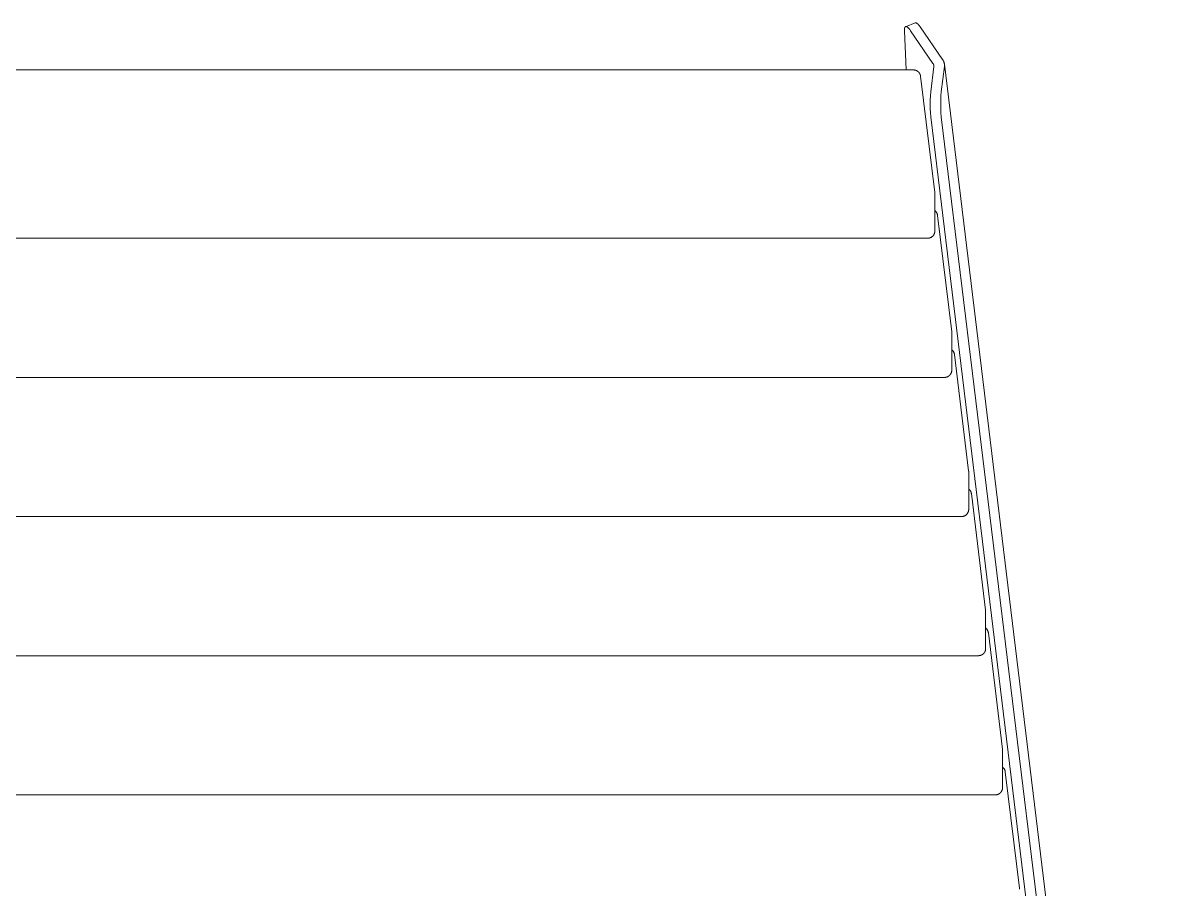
# Model space of a CAD drawing. Header units: inches. Extents: x 3 to 193, y 3 to 134.
# Drawn here: x 29.81 to 55.01, y 47.96 to 67.09 of the extents above; entities that cross this region are included whole.
import ezdxf

# ---------------------------------------------------------------- set-up
doc = ezdxf.new("R2010")
doc.units = ezdxf.units.IN
doc.layers.add('ZANO_R', color=7, linetype='Continuous', lineweight=0)

msp = doc.modelspace()

# ---------------------------------------------------------------- linework, layer by layer
at = {"layer": 'ZANO_R'}
for p, q in [((49.31822, 67.00655), (49.53097, 67.08988)), ((49.5274, 67.08813), (49.52686, 67.08779)), ((49.52795, 67.08845), (49.5274, 67.08813)), ((49.5285, 67.08875), (49.52795, 67.08845)), ((49.52907, 67.08904), (49.5285, 67.08875)), ((49.52964, 67.08931), (49.52907, 67.08904)), ((49.53021, 67.08957), (49.52964, 67.08931)), ((49.5308, 67.08981), (49.53021, 67.08957)), ((49.53139, 67.09004), (49.5308, 67.08981)), ((49.53199, 67.09025), (49.53139, 67.09004)), ((49.53259, 67.09045), (49.53199, 67.09025)), ((49.5332, 67.09063), (49.53259, 67.09045)), ((49.53382, 67.0908), (49.5332, 67.09063)), ((49.53445, 67.09095), (49.53382, 67.0908)), ((49.53508, 67.09108), (49.53445, 67.09095)), ((49.53572, 67.0912), (49.53508, 67.09108)), ((49.53637, 67.0913), (49.53572, 67.0912)), ((49.53702, 67.09138), (49.53637, 67.0913)), ((49.53768, 67.09145), (49.53702, 67.09138)), ((49.53834, 67.09151), (49.53768, 67.09145)), ((49.53902, 67.09154), (49.53834, 67.09151)), ((49.5397, 67.09156), (49.53902, 67.09154)), ((49.54038, 67.09157), (49.5397, 67.09156)), ((49.54108, 67.09156), (49.54038, 67.09157)), ((49.54177, 67.09153), (49.54108, 67.09156)), ((49.54248, 67.09148), (49.54177, 67.09153)), ((49.54319, 67.09142), (49.54248, 67.09148)), ((49.54391, 67.09135), (49.54319, 67.09142)), ((49.54464, 67.09125), (49.54391, 67.09135)), ((49.54537, 67.09114), (49.54464, 67.09125)), ((49.54611, 67.09101), (49.54537, 67.09114)), ((49.54685, 67.09087), (49.54611, 67.09101)), ((49.5476, 67.09071), (49.54685, 67.09087)), ((49.54836, 67.09053), (49.5476, 67.09071)), ((49.54912, 67.09034), (49.54836, 67.09053)), ((49.54989, 67.09012), (49.54912, 67.09034)), ((49.55067, 67.0899), (49.54989, 67.09012)), ((49.55224, 67.08939), (49.55067, 67.0899)), ((49.55383, 67.08882), (49.55224, 67.08939)), ((49.55545, 67.08818), (49.55383, 67.08882)), ((49.55709, 67.08747), (49.55545, 67.08818)), ((49.55875, 67.08669), (49.55709, 67.08747)), ((49.56044, 67.08585), (49.55875, 67.08669)), ((49.56215, 67.08494), (49.56044, 67.08585)), ((49.56388, 67.08396), (49.56215, 67.08494)), ((49.56563, 67.08292), (49.56388, 67.08396)), ((49.56741, 67.08181), (49.56563, 67.08292)), ((49.5692, 67.08063), (49.56741, 67.08181)), ((49.57101, 67.07938), (49.5692, 67.08063)), ((49.57285, 67.07807), (49.57101, 67.07938)), ((49.5747, 67.0767), (49.57285, 67.07807)), ((49.57846, 67.07375), (49.5747, 67.0767)), ((49.58229, 67.07054), (49.57846, 67.07375)), ((49.58618, 67.06708), (49.58229, 67.07054)), ((49.59014, 67.06338), (49.58618, 67.06708)), ((49.59415, 67.05942), (49.59014, 67.06338)), ((49.59821, 67.05523), (49.59415, 67.05942)), ((49.60232, 67.05081), (49.59821, 67.05523)), ((49.60647, 67.04615), (49.60232, 67.05081)), ((49.61488, 67.0362), (49.60647, 67.04615)), ((49.2921, 66.94086), (49.29196, 66.93302)), ((49.29196, 66.93302), (49.29203, 66.92484)), ((49.29203, 66.92484), (49.29232, 66.91633)), ((49.29246, 66.94832), (49.2921, 66.94086)), ((49.29232, 66.91633), (49.3321, 66.05071)), ((49.29273, 66.95191), (49.29246, 66.94832)), ((49.29305, 66.95541), (49.29273, 66.95191)), ((49.29343, 66.9588), (49.29305, 66.95541)), ((49.29386, 66.96209), (49.29343, 66.9588)), ((49.29435, 66.96527), (49.29386, 66.96209)), ((49.2949, 66.96835), (49.29435, 66.96527)), ((49.29549, 66.97132), (49.2949, 66.96835)), ((49.29615, 66.97418), (49.29549, 66.97132)), ((49.29686, 66.97694), (49.29615, 66.97418)), ((49.29762, 66.97958), (49.29686, 66.97694)), ((49.29844, 66.9821), (49.29762, 66.97958)), ((49.29931, 66.98451), (49.29844, 66.9821)), ((49.29976, 66.98568), (49.29931, 66.98451)), ((49.30023, 66.98681), (49.29976, 66.98568)), ((49.30071, 66.98792), (49.30023, 66.98681)), ((49.30121, 66.98899), (49.30071, 66.98792)), ((49.30172, 66.99004), (49.30121, 66.98899)), ((49.30224, 66.99106), (49.30172, 66.99004)), ((49.30277, 66.99204), (49.30224, 66.99106)), ((49.30331, 66.993), (49.30277, 66.99204)), ((49.30387, 66.99393), (49.30331, 66.993)), ((49.30444, 66.99483), (49.30387, 66.99393)), ((49.30503, 66.9957), (49.30444, 66.99483)), ((49.30562, 66.99654), (49.30503, 66.9957)), ((49.30623, 66.99735), (49.30562, 66.99654)), ((49.30685, 66.99813), (49.30623, 66.99735)), ((49.30748, 66.99888), (49.30685, 66.99813)), ((49.30812, 66.9996), (49.30748, 66.99888)), ((49.30878, 67.00029), (49.30812, 66.9996)), ((49.30945, 67.00095), (49.30878, 67.00029)), ((49.31012, 67.00159), (49.30945, 67.00095)), ((49.31081, 67.00219), (49.31012, 67.00159)), ((49.31152, 67.00276), (49.31081, 67.00219)), ((49.31223, 67.0033), (49.31152, 67.00276)), ((49.31295, 67.00381), (49.31223, 67.0033)), ((49.31368, 67.0043), (49.31295, 67.00381)), ((49.31423, 67.00463), (49.31368, 67.0043)), ((49.31478, 67.00495), (49.31423, 67.00463)), ((49.31533, 67.00526), (49.31478, 67.00495)), ((49.3159, 67.00554), (49.31533, 67.00526)), ((49.31647, 67.00582), (49.3159, 67.00554)), ((49.31704, 67.00608), (49.31647, 67.00582)), ((49.31763, 67.00632), (49.31704, 67.00608)), ((49.31822, 67.00655), (49.31763, 67.00632)), ((49.31882, 67.00676), (49.31822, 67.00655)), ((49.31942, 67.00696), (49.31882, 67.00676)), ((49.32003, 67.00714), (49.31942, 67.00696)), ((49.32065, 67.0073), (49.32003, 67.00714)), ((49.32128, 67.00745), (49.32065, 67.0073)), ((49.32191, 67.00758), (49.32128, 67.00745)), ((49.32255, 67.0077), (49.32191, 67.00758)), ((49.32319, 67.0078), (49.32255, 67.0077)), ((49.32385, 67.00789), (49.32319, 67.0078)), ((49.32451, 67.00796), (49.32385, 67.00789)), ((49.32517, 67.00801), (49.32451, 67.00796)), ((49.32585, 67.00805), (49.32517, 67.00801)), ((49.32653, 67.00807), (49.32585, 67.00805)), ((49.32721, 67.00807), (49.32653, 67.00807)), ((49.3279, 67.00806), (49.32721, 67.00807)), ((49.3286, 67.00803), (49.3279, 67.00806)), ((49.32931, 67.00799), (49.3286, 67.00803)), ((49.33002, 67.00793), (49.32931, 67.00799)), ((49.33074, 67.00785), (49.33002, 67.00793)), ((49.33147, 67.00776), (49.33074, 67.00785)), ((49.3322, 67.00765), (49.33147, 67.00776)), ((49.33294, 67.00752), (49.3322, 67.00765)), ((49.33368, 67.00737), (49.33294, 67.00752)), ((49.33443, 67.00721), (49.33368, 67.00737)), ((49.33519, 67.00703), (49.33443, 67.00721)), ((49.33595, 67.00684), (49.33519, 67.00703)), ((49.33672, 67.00663), (49.33595, 67.00684)), ((49.3375, 67.0064), (49.33672, 67.00663)), ((49.33907, 67.0059), (49.3375, 67.0064)), ((49.34066, 67.00532), (49.33907, 67.0059)), ((49.34228, 67.00468), (49.34066, 67.00532)), ((49.34392, 67.00397), (49.34228, 67.00468)), ((49.34558, 67.0032), (49.34392, 67.00397)), ((49.34727, 67.00235), (49.34558, 67.0032)), ((49.34898, 67.00144), (49.34727, 67.00235)), ((49.35071, 67.00047), (49.34898, 67.00144)), ((49.35246, 66.99942), (49.35071, 67.00047)), ((49.35424, 66.99831), (49.35246, 66.99942)), ((49.35603, 66.99713), (49.35424, 66.99831)), ((49.35784, 66.99589), (49.35603, 66.99713)), ((49.35968, 66.99458), (49.35784, 66.99589)), ((49.36153, 66.9932), (49.35968, 66.99458)), ((49.36529, 66.99026), (49.36153, 66.9932)), ((49.36912, 66.98705), (49.36529, 66.99026)), ((49.37301, 66.98359), (49.36912, 66.98705)), ((49.37696, 66.97988), (49.37301, 66.98359)), ((49.38098, 66.97593), (49.37696, 66.97988)), ((49.38504, 66.97174), (49.38098, 66.97593)), ((49.38915, 66.96731), (49.38504, 66.97174)), ((49.3933, 66.96266), (49.38915, 66.96731)), ((49.4017, 66.95271), (49.3933, 66.96266)), ((49.41022, 66.94194), (49.4017, 66.95271)), ((49.41881, 66.93042), (49.41022, 66.94194)), ((49.42742, 66.91821), (49.41881, 66.93042)), ((49.92417, 66.19677), (49.42742, 66.91821)), ((49.62339, 67.02543), (49.61488, 67.0362)), ((49.63198, 67.01391), (49.62339, 67.02543)), ((49.64059, 67.00171), (49.63198, 67.01391)), ((50.13734, 66.28026), (49.64059, 67.00171)), ((10.12267, 66.05071), (49.49346, 66.05071)), ((49.49346, 66.05071), (49.49889, 66.05061)), ((49.49889, 66.05061), (49.50432, 66.05033)), ((49.50432, 66.05033), (49.50973, 66.04986)), ((49.50973, 66.04986), (49.51513, 66.04921)), ((49.51513, 66.04921), (49.52049, 66.04837)), ((49.52049, 66.04837), (49.52583, 66.04734)), ((49.52583, 66.04734), (49.53113, 66.04613)), ((49.53113, 66.04613), (49.53638, 66.04474)), ((49.53638, 66.04474), (49.54158, 66.04317)), ((49.54158, 66.04317), (49.54673, 66.04142)), ((49.54673, 66.04142), (49.55181, 66.0395)), ((49.55181, 66.0395), (49.55682, 66.0374)), ((49.55682, 66.0374), (49.56175, 66.03512)), ((49.56175, 66.03512), (49.56661, 66.03268)), ((49.94186, 66.12719), (49.87402, 65.57056)), ((49.92417, 66.19677), (49.92605, 66.19402)), ((49.92605, 66.19402), (49.92784, 66.1912)), ((49.92784, 66.1912), (49.92954, 66.18832)), ((49.92954, 66.18832), (49.93114, 66.1854)), ((49.93114, 66.1854), (49.93264, 66.18241)), ((49.93264, 66.18241), (49.93404, 66.17938)), ((49.93404, 66.17938), (49.93534, 66.17631)), ((49.93534, 66.17631), (49.93654, 66.17319)), ((49.93654, 66.17319), (49.93762, 66.17004)), ((49.93762, 66.17004), (49.93861, 66.16685)), ((49.93861, 66.16685), (49.93948, 66.16363)), ((49.93948, 66.16363), (49.94025, 66.16038)), ((49.94025, 66.16038), (49.94091, 66.15711)), ((49.94091, 66.15711), (49.94146, 66.15381)), ((49.94146, 66.15381), (49.9419, 66.1505)), ((49.9422, 66.13051), (49.94186, 66.12719)), ((49.9419, 66.1505), (49.94223, 66.14718)), ((49.94243, 66.13384), (49.9422, 66.13051)), ((49.94223, 66.14718), (49.94245, 66.14385)), ((49.94254, 66.13718), (49.94243, 66.13384)), ((49.94245, 66.14385), (49.94255, 66.14052)), ((49.94255, 66.14052), (49.94254, 66.13718)), ((50.17626, 66.12719), (50.10842, 65.57056)), ((50.14149, 66.2742), (50.13734, 66.28026)), ((50.14543, 66.26801), (50.14149, 66.2742)), ((50.14916, 66.26169), (50.14543, 66.26801)), ((50.15268, 66.25524), (50.14916, 66.26169)), ((50.15598, 66.24868), (50.15268, 66.25524)), ((50.15906, 66.24201), (50.15598, 66.24868)), ((50.16192, 66.23525), (50.15906, 66.24201)), ((50.16455, 66.22839), (50.16192, 66.23525)), ((50.16695, 66.22145), (50.16455, 66.22839)), ((50.16911, 66.21443), (50.16695, 66.22145)), ((50.17104, 66.20735), (50.16911, 66.21443)), ((50.17273, 66.2002), (50.17104, 66.20735)), ((50.17418, 66.193), (50.17273, 66.2002)), ((50.17539, 66.18576), (50.17418, 66.193)), ((50.17635, 66.17848), (50.17539, 66.18576)), ((50.17626, 66.12719), (50.17701, 66.1345)), ((50.17707, 66.17117), (50.17635, 66.17848)), ((50.17663, 66.17692), (55.01184, 26.50152)), ((50.17701, 66.1345), (50.17751, 66.14182)), ((50.17755, 66.16384), (50.17707, 66.17117)), ((50.17751, 66.14182), (50.17777, 66.14916)), ((50.17778, 66.1565), (50.17755, 66.16384)), ((50.17777, 66.14916), (50.17778, 66.1565)), ((49.56661, 66.03268), (49.57137, 66.03008)), ((49.57137, 66.03008), (49.57605, 66.02731)), ((49.57605, 66.02731), (49.58062, 66.02438)), ((49.58062, 66.02438), (49.5851, 66.02129)), ((49.5851, 66.02129), (49.58946, 66.01805)), ((49.58946, 66.01805), (49.59371, 66.01467)), ((49.59371, 66.01467), (49.59784, 66.01114)), ((49.59784, 66.01114), (49.60184, 66.00746)), ((49.60184, 66.00746), (49.60572, 66.00366)), ((49.60572, 66.00366), (49.60946, 65.99972)), ((49.60946, 65.99972), (49.61306, 65.99565)), ((49.61306, 65.99565), (49.61653, 65.99146)), ((49.61653, 65.99146), (49.61984, 65.98716)), ((49.61984, 65.98716), (49.62301, 65.98274)), ((49.62301, 65.98274), (49.62602, 65.97822)), ((49.62602, 65.97822), (49.62887, 65.97359)), ((49.62887, 65.97359), (49.63156, 65.96887)), ((49.63156, 65.96887), (49.63409, 65.96406)), ((49.63409, 65.96406), (49.63644, 65.95917)), ((49.63644, 65.95917), (49.63863, 65.9542)), ((49.63863, 65.9542), (49.64065, 65.94915)), ((49.64065, 65.94915), (49.64249, 65.94404)), ((49.64249, 65.94404), (49.64415, 65.93887)), ((49.64415, 65.93887), (49.64564, 65.93364)), ((49.64564, 65.93364), (49.64694, 65.92836)), ((49.64694, 65.92836), (49.64806, 65.92305)), ((49.64806, 65.92305), (49.64899, 65.91769)), ((49.64899, 65.91769), (49.64974, 65.91231)), ((49.64974, 65.91231), (49.96296, 63.34224)), ((49.87402, 65.57056), (49.86622, 65.47796)), ((50.10842, 65.57056), (50.10062, 65.47796)), ((49.86153, 65.38515), (49.85997, 65.29224)), ((49.85997, 65.29224), (49.86153, 65.19933)), ((49.86622, 65.47796), (49.86153, 65.38515)), ((50.09593, 65.38515), (50.09437, 65.29224)), ((50.09437, 65.29224), (50.09593, 65.19933)), ((50.10062, 65.47796), (50.09593, 65.38515)), ((49.86153, 65.19933), (49.86622, 65.10652)), ((49.86622, 65.10652), (49.87402, 65.01393)), ((50.09593, 65.19933), (50.10062, 65.10652)), ((50.10062, 65.10652), (50.10842, 65.01393)), ((49.87402, 65.01393), (52.77804, 41.185)), ((50.10842, 65.01393), (53.01243, 41.185)), ((49.96296, 63.34224), (49.96346, 63.3375)), ((49.96346, 63.3375), (49.96382, 63.33274)), ((49.96382, 63.33274), (49.96404, 63.32797)), ((49.96404, 63.32797), (49.96411, 63.3232)), ((49.96411, 62.49138), (49.96411, 63.3232)), ((49.96411, 62.94502), (49.96835, 62.94163)), ((49.96835, 62.94163), (49.97247, 62.9381)), ((49.97247, 62.9381), (49.97646, 62.93443)), ((49.97646, 62.93443), (49.98033, 62.93063)), ((49.98033, 62.93063), (49.98406, 62.92669)), ((49.98406, 62.92669), (49.98766, 62.92263)), ((49.98766, 62.92263), (49.99111, 62.91844)), ((49.99111, 62.91844), (49.99441, 62.91414)), ((49.99441, 62.91414), (49.99757, 62.90973)), ((49.99757, 62.90973), (50.00057, 62.90521)), ((50.00057, 62.90521), (50.00342, 62.90059)), ((50.00342, 62.90059), (50.0061, 62.89588)), ((50.0061, 62.89588), (50.00862, 62.89107)), ((50.00862, 62.89107), (50.01097, 62.88619)), ((50.01097, 62.88619), (50.01315, 62.88122)), ((50.01315, 62.88122), (50.01516, 62.87618)), ((50.01516, 62.87618), (50.017, 62.87108)), ((50.017, 62.87108), (50.01866, 62.86591)), ((50.01866, 62.86591), (50.02014, 62.86069)), ((50.02014, 62.86069), (50.02144, 62.85543)), ((50.02144, 62.85543), (50.02256, 62.85012)), ((50.02256, 62.85012), (50.02349, 62.84478)), ((50.02349, 62.84478), (50.02424, 62.8394)), ((50.02424, 62.8394), (50.33745, 60.26933)), ((49.80667, 62.33394), (9.80945, 62.33394)), ((49.81205, 62.33403), (49.80667, 62.33394)), ((49.81742, 62.3343), (49.81205, 62.33403)), ((49.82277, 62.33476), (49.81742, 62.3343)), ((49.82811, 62.3354), (49.82277, 62.33476)), ((49.83342, 62.33623), (49.82811, 62.3354)), ((49.83871, 62.33723), (49.83342, 62.33623)), ((49.84395, 62.33841), (49.83871, 62.33723)), ((49.84915, 62.33978), (49.84395, 62.33841)), ((49.8543, 62.34131), (49.84915, 62.33978)), ((49.8594, 62.34303), (49.8543, 62.34131)), ((49.86443, 62.34491), (49.8594, 62.34303)), ((49.8694, 62.34697), (49.86443, 62.34491)), ((49.87429, 62.3492), (49.8694, 62.34697)), ((49.87911, 62.35159), (49.87429, 62.3492)), ((49.88384, 62.35414), (49.87911, 62.35159)), ((49.88848, 62.35686), (49.88384, 62.35414)), ((49.89302, 62.35973), (49.88848, 62.35686)), ((49.89747, 62.36275), (49.89302, 62.35973)), ((49.9018, 62.36593), (49.89747, 62.36275)), ((49.90603, 62.36925), (49.9018, 62.36593)), ((49.91014, 62.37271), (49.90603, 62.36925)), ((49.91413, 62.37631), (49.91014, 62.37271)), ((49.918, 62.38005), (49.91413, 62.37631)), ((49.92174, 62.38392), (49.918, 62.38005)), ((49.92534, 62.38791), (49.92174, 62.38392)), ((49.9288, 62.39202), (49.92534, 62.38791)), ((49.93212, 62.39625), (49.9288, 62.39202)), ((49.9353, 62.40058), (49.93212, 62.39625)), ((49.93832, 62.40503), (49.9353, 62.40058)), ((49.94119, 62.40957), (49.93832, 62.40503)), ((49.94391, 62.41421), (49.94119, 62.40957)), ((49.94646, 62.41894), (49.94391, 62.41421)), ((49.94885, 62.42376), (49.94646, 62.41894)), ((49.95108, 62.42865), (49.94885, 62.42376)), ((49.95314, 62.43362), (49.95108, 62.42865)), ((49.95502, 62.43865), (49.95314, 62.43362)), ((49.95674, 62.44375), (49.95502, 62.43865)), ((49.95828, 62.4489), (49.95674, 62.44375)), ((49.95964, 62.4541), (49.95828, 62.4489)), ((49.96082, 62.45934), (49.95964, 62.4541)), ((49.96182, 62.46463), (49.96082, 62.45934)), ((49.96265, 62.46994), (49.96182, 62.46463)), ((49.96329, 62.47528), (49.96265, 62.46994)), ((49.96375, 62.48063), (49.96329, 62.47528)), ((49.96402, 62.486), (49.96375, 62.48063)), ((49.96411, 62.49138), (49.96402, 62.486)), ((50.33745, 60.26933), (50.33796, 60.26459)), ((50.33796, 60.26459), (50.33832, 60.25983)), ((50.33832, 60.25983), (50.33853, 60.25506)), ((50.33853, 60.25506), (50.33861, 60.25029)), ((50.33861, 59.41847), (50.33861, 60.25029)), ((50.33861, 59.87211), (50.34284, 59.86872)), ((50.34284, 59.86872), (50.34696, 59.86519)), ((50.34696, 59.86519), (50.35096, 59.86152)), ((50.35096, 59.86152), (50.35482, 59.85771)), ((50.35482, 59.85771), (50.35855, 59.85378)), ((50.35855, 59.85378), (50.36215, 59.84972)), ((50.36215, 59.84972), (50.3656, 59.84553)), ((50.3656, 59.84553), (50.36891, 59.84123)), ((50.36891, 59.84123), (50.37206, 59.83682)), ((50.37206, 59.83682), (50.37506, 59.8323)), ((50.37506, 59.8323), (50.37791, 59.82768)), ((50.37791, 59.82768), (50.38059, 59.82297)), ((50.38059, 59.82297), (50.38311, 59.81816)), ((50.38311, 59.81816), (50.38546, 59.81328)), ((50.38546, 59.81328), (50.38765, 59.80831)), ((50.38765, 59.80831), (50.38966, 59.80327)), ((50.38966, 59.80327), (50.39149, 59.79817)), ((50.39149, 59.79817), (50.39315, 59.793)), ((50.39315, 59.793), (50.39463, 59.78778)), ((50.39463, 59.78778), (50.39593, 59.78252)), ((50.39593, 59.78252), (50.39705, 59.77721)), ((50.39705, 59.77721), (50.39798, 59.77186)), ((50.39798, 59.77186), (50.39873, 59.76649)), ((50.39873, 59.76649), (50.71194, 57.19642)), ((50.18117, 59.26103), (9.43496, 59.26103)), ((50.18654, 59.26112), (50.18117, 59.26103)), ((50.19191, 59.26139), (50.18654, 59.26112)), ((50.19727, 59.26185), (50.19191, 59.26139)), ((50.20261, 59.26249), (50.19727, 59.26185)), ((50.20792, 59.26332), (50.20261, 59.26249)), ((50.2132, 59.26432), (50.20792, 59.26332)), ((50.21844, 59.2655), (50.2132, 59.26432)), ((50.22364, 59.26686), (50.21844, 59.2655)), ((50.2288, 59.2684), (50.22364, 59.26686)), ((50.23389, 59.27012), (50.2288, 59.2684)), ((50.23893, 59.272), (50.23389, 59.27012)), ((50.24389, 59.27406), (50.23893, 59.272)), ((50.24879, 59.27629), (50.24389, 59.27406)), ((50.2536, 59.27868), (50.24879, 59.27629)), ((50.25833, 59.28123), (50.2536, 59.27868)), ((50.26297, 59.28395), (50.25833, 59.28123)), ((50.26752, 59.28682), (50.26297, 59.28395)), ((50.27196, 59.28984), (50.26752, 59.28682)), ((50.2763, 59.29302), (50.27196, 59.28984)), ((50.28053, 59.29634), (50.2763, 59.29302)), ((50.28464, 59.2998), (50.28053, 59.29634)), ((50.28863, 59.3034), (50.28464, 59.2998)), ((50.29249, 59.30714), (50.28863, 59.3034)), ((50.29623, 59.31101), (50.29249, 59.30714)), ((50.29983, 59.315), (50.29623, 59.31101)), ((50.3033, 59.31911), (50.29983, 59.315)), ((50.30662, 59.32334), (50.3033, 59.31911)), ((50.30979, 59.32767), (50.30662, 59.32334)), ((50.31282, 59.33212), (50.30979, 59.32767)), ((50.31569, 59.33666), (50.31282, 59.33212)), ((50.3184, 59.3413), (50.31569, 59.33666)), ((50.32096, 59.34603), (50.3184, 59.3413)), ((50.32335, 59.35085), (50.32096, 59.34603)), ((50.32557, 59.35574), (50.32335, 59.35085)), ((50.32763, 59.36071), (50.32557, 59.35574)), ((50.32952, 59.36574), (50.32763, 59.36071)), ((50.33123, 59.37084), (50.32952, 59.36574)), ((50.33277, 59.37599), (50.33123, 59.37084)), ((50.33413, 59.38119), (50.33277, 59.37599)), ((50.33531, 59.38643), (50.33413, 59.38119)), ((50.33632, 59.39172), (50.33531, 59.38643)), ((50.33714, 59.39703), (50.33632, 59.39172)), ((50.33778, 59.40237), (50.33714, 59.39703)), ((50.33824, 59.40772), (50.33778, 59.40237)), ((50.33852, 59.41309), (50.33824, 59.40772)), ((50.33861, 59.41847), (50.33852, 59.41309)), ((50.71194, 57.19642), (50.71245, 57.19168)), ((50.71245, 57.19168), (50.71281, 57.18692)), ((50.71281, 57.18692), (50.71303, 57.18215)), ((50.71303, 57.18215), (50.7131, 57.17738)), ((50.7131, 56.34556), (50.7131, 57.17738)), ((50.7131, 56.7992), (50.71734, 56.79581)), ((50.71734, 56.79581), (50.72146, 56.79228)), ((50.72146, 56.79228), (50.72545, 56.78861)), ((50.72545, 56.78861), (50.72932, 56.7848)), ((50.72932, 56.7848), (50.73305, 56.78087)), ((50.73305, 56.78087), (50.73664, 56.7768)), ((50.73664, 56.7768), (50.74009, 56.77262)), ((50.74009, 56.77262), (50.7434, 56.76832)), ((50.7434, 56.76832), (50.74656, 56.76391)), ((50.74656, 56.76391), (50.74956, 56.75939)), ((50.74956, 56.75939), (50.7524, 56.75477)), ((50.7524, 56.75477), (50.75509, 56.75006)), ((50.75509, 56.75006), (50.75761, 56.74525)), ((50.75761, 56.74525), (50.75996, 56.74036)), ((50.75996, 56.74036), (50.76214, 56.7354)), ((50.76214, 56.7354), (50.76415, 56.73036)), ((50.76415, 56.73036), (50.76599, 56.72526)), ((50.76599, 56.72526), (50.76765, 56.72009)), ((50.76765, 56.72009), (50.76913, 56.71487)), ((50.76913, 56.71487), (50.77043, 56.70961)), ((50.77043, 56.70961), (50.77154, 56.7043)), ((50.77154, 56.7043), (50.77248, 56.69895)), ((50.77248, 56.69895), (50.77323, 56.69358)), ((50.77323, 56.69358), (51.08644, 54.12351)), ((50.62809, 56.20577), (50.62328, 56.20338)), ((50.63282, 56.20832), (50.62809, 56.20577)), ((50.63746, 56.21104), (50.63282, 56.20832)), ((50.64201, 56.21391), (50.63746, 56.21104)), ((50.64645, 56.21693), (50.64201, 56.21391)), ((50.65079, 56.22011), (50.64645, 56.21693)), ((50.65502, 56.22343), (50.65079, 56.22011)), ((50.65913, 56.22689), (50.65502, 56.22343)), ((50.66312, 56.23049), (50.65913, 56.22689)), ((50.66699, 56.23423), (50.66312, 56.23049)), ((50.67072, 56.23809), (50.66699, 56.23423)), ((50.67433, 56.24209), (50.67072, 56.23809)), ((50.67779, 56.2462), (50.67433, 56.24209)), ((50.68111, 56.25042), (50.67779, 56.2462)), ((50.68428, 56.25476), (50.68111, 56.25042)), ((50.68731, 56.25921), (50.68428, 56.25476)), ((50.69018, 56.26375), (50.68731, 56.25921)), ((50.6929, 56.26839), (50.69018, 56.26375)), ((50.69545, 56.27312), (50.6929, 56.26839)), ((50.69784, 56.27794), (50.69545, 56.27312)), ((50.70007, 56.28283), (50.69784, 56.27794)), ((50.70212, 56.2878), (50.70007, 56.28283)), ((50.70401, 56.29283), (50.70212, 56.2878)), ((50.70572, 56.29793), (50.70401, 56.29283)), ((50.70726, 56.30308), (50.70572, 56.29793)), ((50.70862, 56.30828), (50.70726, 56.30308)), ((50.70981, 56.31352), (50.70862, 56.30828)), ((50.71081, 56.31881), (50.70981, 56.31352)), ((50.71163, 56.32412), (50.71081, 56.31881)), ((50.71228, 56.32946), (50.71163, 56.32412)), ((50.71273, 56.33481), (50.71228, 56.32946)), ((50.71301, 56.34018), (50.71273, 56.33481)), ((50.7131, 56.34556), (50.71301, 56.34018)), ((50.55566, 56.18812), (9.06047, 56.18812)), ((50.56104, 56.18821), (50.55566, 56.18812)), ((50.56641, 56.18848), (50.56104, 56.18821)), ((50.57176, 56.18894), (50.56641, 56.18848)), ((50.5771, 56.18958), (50.57176, 56.18894)), ((50.58241, 56.19041), (50.5771, 56.18958)), ((50.58769, 56.19141), (50.58241, 56.19041)), ((50.59294, 56.19259), (50.58769, 56.19141)), ((50.59814, 56.19395), (50.59294, 56.19259)), ((50.60329, 56.19549), (50.59814, 56.19395)), ((50.60838, 56.19721), (50.60329, 56.19549)), ((50.61342, 56.19909), (50.60838, 56.19721)), ((50.61839, 56.20115), (50.61342, 56.19909)), ((50.62328, 56.20338), (50.61839, 56.20115)), ((51.08644, 54.12351), (51.08694, 54.11876)), ((51.08694, 54.11876), (51.08731, 54.11401)), ((51.08731, 54.11401), (51.08752, 54.10924)), ((51.08752, 54.10924), (51.08759, 54.10446)), ((51.08759, 53.27265), (51.08759, 54.10446)), ((51.08759, 53.72629), (51.09183, 53.7229)), ((51.09183, 53.7229), (51.09595, 53.71937)), ((51.09595, 53.71937), (51.09994, 53.7157)), ((51.09994, 53.7157), (51.10381, 53.71189)), ((51.10381, 53.71189), (51.10754, 53.70796)), ((51.10754, 53.70796), (51.11114, 53.70389)), ((51.11114, 53.70389), (51.11459, 53.69971)), ((51.11459, 53.69971), (51.11789, 53.69541)), ((51.11789, 53.69541), (51.12105, 53.691)), ((51.12105, 53.691), (51.12405, 53.68648)), ((51.12405, 53.68648), (51.1269, 53.68186)), ((51.1269, 53.68186), (51.12958, 53.67715)), ((51.12958, 53.67715), (51.1321, 53.67234)), ((51.1321, 53.67234), (51.13445, 53.66745)), ((51.13445, 53.66745), (51.13664, 53.66249)), ((51.13664, 53.66249), (51.13865, 53.65745)), ((51.13865, 53.65745), (51.14048, 53.65235)), ((51.14048, 53.65235), (51.14214, 53.64718)), ((51.14214, 53.64718), (51.14362, 53.64196)), ((51.14362, 53.64196), (51.14492, 53.6367)), ((51.14492, 53.6367), (51.14604, 53.63139)), ((51.14604, 53.63139), (51.14697, 53.62604)), ((51.14697, 53.62604), (51.14772, 53.62067)), ((51.14772, 53.62067), (51.46093, 51.0506)), ((51.05878, 53.18185), (51.0556, 53.17751)), ((51.0618, 53.1863), (51.05878, 53.18185)), ((51.06467, 53.19084), (51.0618, 53.1863)), ((51.06739, 53.19548), (51.06467, 53.19084)), ((51.06994, 53.20021), (51.06739, 53.19548)), ((51.07233, 53.20503), (51.06994, 53.20021)), ((51.07456, 53.20992), (51.07233, 53.20503)), ((51.07662, 53.21489), (51.07456, 53.20992)), ((51.0785, 53.21992), (51.07662, 53.21489)), ((51.08022, 53.22502), (51.0785, 53.21992)), ((51.08176, 53.23017), (51.08022, 53.22502)), ((51.08312, 53.23537), (51.08176, 53.23017)), ((51.0843, 53.24061), (51.08312, 53.23537)), ((51.08531, 53.24589), (51.0843, 53.24061)), ((51.08613, 53.25121), (51.08531, 53.24589)), ((51.08677, 53.25654), (51.08613, 53.25121)), ((51.08723, 53.2619), (51.08677, 53.25654)), ((51.0875, 53.26727), (51.08723, 53.2619)), ((51.08759, 53.27265), (51.0875, 53.26727)), ((50.93015, 53.11521), (8.68597, 53.11521)), ((50.93553, 53.1153), (50.93015, 53.11521)), ((50.9409, 53.11557), (50.93553, 53.1153)), ((50.94626, 53.11603), (50.9409, 53.11557)), ((50.95159, 53.11667), (50.94626, 53.11603)), ((50.95691, 53.11749), (50.95159, 53.11667)), ((50.96219, 53.1185), (50.95691, 53.11749)), ((50.96743, 53.11968), (50.96219, 53.1185)), ((50.97263, 53.12104), (50.96743, 53.11968)), ((50.97778, 53.12258), (50.97263, 53.12104)), ((50.98288, 53.1243), (50.97778, 53.12258)), ((50.98791, 53.12618), (50.98288, 53.1243)), ((50.99288, 53.12824), (50.98791, 53.12618)), ((50.99777, 53.13047), (50.99288, 53.12824)), ((51.00259, 53.13286), (50.99777, 53.13047)), ((51.00732, 53.13541), (51.00259, 53.13286)), ((51.01196, 53.13813), (51.00732, 53.13541)), ((51.0165, 53.141), (51.01196, 53.13813)), ((51.02095, 53.14402), (51.0165, 53.141)), ((51.02529, 53.1472), (51.02095, 53.14402)), ((51.02951, 53.15052), (51.02529, 53.1472)), ((51.03362, 53.15398), (51.02951, 53.15052)), ((51.03762, 53.15758), (51.03362, 53.15398)), ((51.04148, 53.16132), (51.03762, 53.15758)), ((51.04522, 53.16518), (51.04148, 53.16132)), ((51.04882, 53.16918), (51.04522, 53.16518)), ((51.05228, 53.17329), (51.04882, 53.16918)), ((51.0556, 53.17751), (51.05228, 53.17329)), ((51.46093, 51.0506), (51.46144, 51.04585)), ((51.46144, 51.04585), (51.4618, 51.04109)), ((51.4618, 51.04109), (51.46202, 51.03633)), ((51.46202, 51.03633), (51.46209, 51.03155)), ((51.46209, 50.19973), (51.46209, 51.03155)), ((51.46209, 50.65338), (51.46633, 50.64999)), ((51.46633, 50.64999), (51.47044, 50.64646)), ((51.47044, 50.64646), (51.47444, 50.64279)), ((51.47444, 50.64279), (51.4783, 50.63898)), ((51.4783, 50.63898), (51.48204, 50.63505)), ((51.48204, 50.63505), (51.48563, 50.63098)), ((51.48563, 50.63098), (51.48908, 50.6268)), ((51.48908, 50.6268), (51.49239, 50.6225)), ((51.49239, 50.6225), (51.49554, 50.61809)), ((51.49554, 50.61809), (51.49855, 50.61357)), ((51.49855, 50.61357), (51.50139, 50.60895)), ((51.50139, 50.60895), (51.50407, 50.60424)), ((51.50407, 50.60424), (51.50659, 50.59943)), ((51.50659, 50.59943), (51.50895, 50.59454)), ((51.50895, 50.59454), (51.51113, 50.58958)), ((51.51113, 50.58958), (51.51314, 50.58454)), ((51.51314, 50.58454), (51.51497, 50.57944)), ((51.51497, 50.57944), (51.51663, 50.57427)), ((51.51663, 50.57427), (51.51811, 50.56905)), ((51.51811, 50.56905), (51.51941, 50.56379)), ((51.51941, 50.56379), (51.52053, 50.55848)), ((51.52053, 50.55848), (51.52146, 50.55313)), ((51.52146, 50.55313), (51.52221, 50.54776)), ((51.52221, 50.54776), (51.83543, 47.97769)), ((51.45625, 50.15726), (51.45471, 50.15211)), ((51.45761, 50.16246), (51.45625, 50.15726)), ((51.4588, 50.1677), (51.45761, 50.16246)), ((51.4598, 50.17298), (51.4588, 50.1677)), ((51.46062, 50.1783), (51.4598, 50.17298)), ((51.46126, 50.18363), (51.46062, 50.1783)), ((51.46172, 50.18899), (51.46126, 50.18363)), ((51.462, 50.19436), (51.46172, 50.18899)), ((51.46209, 50.19973), (51.462, 50.19436)), ((51.30465, 50.0423), (8.31148, 50.0423)), ((51.31002, 50.04239), (51.30465, 50.0423)), ((51.31539, 50.04266), (51.31002, 50.04239)), ((51.32075, 50.04312), (51.31539, 50.04266)), ((51.32609, 50.04376), (51.32075, 50.04312)), ((51.3314, 50.04458), (51.32609, 50.04376)), ((51.33668, 50.04559), (51.3314, 50.04458)), ((51.34192, 50.04677), (51.33668, 50.04559)), ((51.34713, 50.04813), (51.34192, 50.04677)), ((51.35228, 50.04967), (51.34713, 50.04813)), ((51.35737, 50.05139), (51.35228, 50.04967)), ((51.36241, 50.05327), (51.35737, 50.05139)), ((51.36737, 50.05533), (51.36241, 50.05327)), ((51.37227, 50.05756), (51.36737, 50.05533)), ((51.37708, 50.05995), (51.37227, 50.05756)), ((51.38181, 50.0625), (51.37708, 50.05995)), ((51.38645, 50.06522), (51.38181, 50.0625)), ((51.391, 50.06809), (51.38645, 50.06522)), ((51.39544, 50.07111), (51.391, 50.06809)), ((51.39978, 50.07429), (51.39544, 50.07111)), ((51.40401, 50.07761), (51.39978, 50.07429)), ((51.40812, 50.08107), (51.40401, 50.07761)), ((51.41211, 50.08467), (51.40812, 50.08107)), ((51.41598, 50.08841), (51.41211, 50.08467)), ((51.41971, 50.09227), (51.41598, 50.08841)), ((51.42331, 50.09626), (51.41971, 50.09227)), ((51.42678, 50.10038), (51.42331, 50.09626)), ((51.4301, 50.1046), (51.42678, 50.10038)), ((51.43327, 50.10894), (51.4301, 50.1046)), ((51.4363, 50.11339), (51.43327, 50.10894)), ((51.43917, 50.11793), (51.4363, 50.11339)), ((51.44188, 50.12257), (51.43917, 50.11793)), ((51.44444, 50.1273), (51.44188, 50.12257)), ((51.44683, 50.13212), (51.44444, 50.1273)), ((51.44905, 50.13701), (51.44683, 50.13212)), ((51.45111, 50.14198), (51.44905, 50.13701)), ((51.453, 50.14701), (51.45111, 50.14198)), ((51.45471, 50.15211), (51.453, 50.14701)), ((51.83543, 47.97769), (51.83593, 47.97294)), ((51.83593, 47.97294), (51.83629, 47.96818)), ((51.83629, 47.96818), (51.83651, 47.96342)), ((51.83651, 47.96342), (51.83658, 47.95864))]:
    msp.add_line(p, q, dxfattribs=at)

doc.saveas('drawing.dxf')
